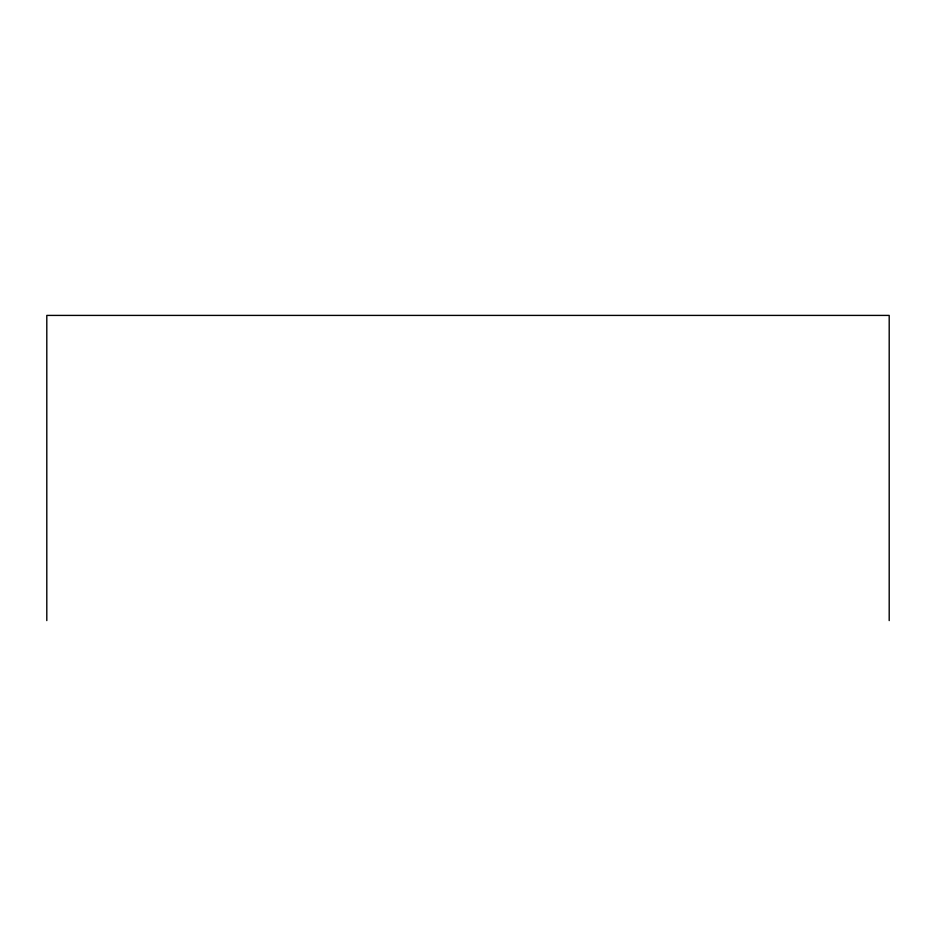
<?xml version="1.0" encoding="UTF-8"?>
<svg xmlns="http://www.w3.org/2000/svg" width="936" height="936" viewBox="0 0 936 936"><rect width="100%" height="100%" fill="white"/><g stroke="black" fill="none" stroke-linecap="round" stroke-linejoin="round"><path stroke-width="1.4" d="M889.2 620.591L889.2 315.409L46.8 315.409L46.8 620.591"/></g></svg>
